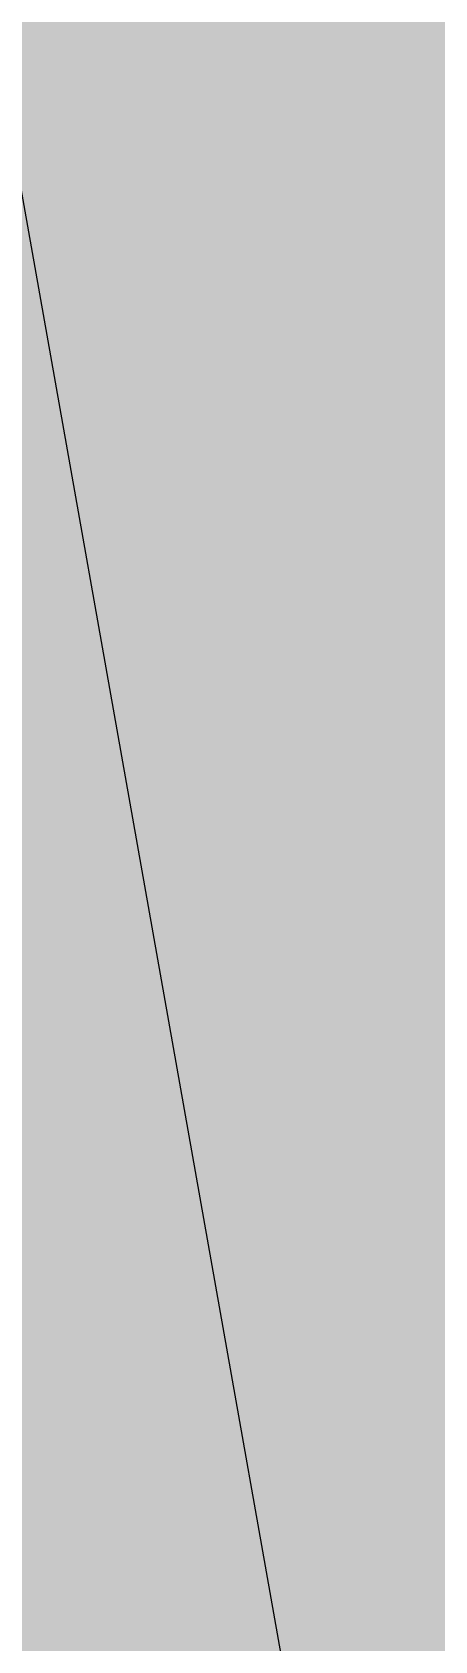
# Model space of a CAD drawing. Header units: millimetres. Extents: x 0 to 9491604, y -172998 to 295086.
# Drawn here: x 396867.34 to 396870.24, y 51125.39 to 51137 of the extents above; entities that cross this region are included whole.
import ezdxf
from ezdxf.enums import TextEntityAlignment as Align

# ---------------------------------------------------------------- set-up
doc = ezdxf.new("R2018")
doc.units = ezdxf.units.MM
for name, color, linetype, lineweight in [('АР_Маркер экспликации', 239, 'Continuous', 13), ('АР_Номер помещения', 250, 'Continuous', 9), ('АР_Размеры', 175, 'Continuous', 9), ('АР_Сущ Несущая стена', 250, 'Continuous', 50)]:
    doc.layers.add(name, color=color, linetype=linetype, lineweight=lineweight)
doc.layers.add('АР_Названия помещений', color=124, linetype='Continuous', lineweight=5, plot=False)
doc.layers.add('АР_Помещения_площадь', color=19, linetype='Continuous', lineweight=9, plot=False)
doc.styles.add('ISOCPEUR', font='', dxfattribs={"height": 250})
doc.styles.get("Standard").update_dxf_attribs({"font": 'GOST.TTF'})
doc.styles.get('ISOCPEUR').set_extended_font_data('ISOCPEUR', italic=True)

# ---------------------------------------------------------------- blocks, each defined once
blk = doc.blocks.new('*U252')
at = {"color": 7, "style": 'ISOCPEUR', "width": 0.7, "flags": 1}
blk.add_attdef('КАТЕГОРИЯ', (-499.166, -2092.186), '', height=250, dxfattribs=at)
at = {"layer": 'АР_Номер помещения', "color": 7, "style": 'ISOCPEUR', "width": 0.7}
blk.add_attdef('НОМЕР_ПОМЕЩЕНИЯ', text='', height=300, dxfattribs=at).set_placement((-13874.5, 6637.552), align=Align.MIDDLE_CENTER)
at = {"layer": 'АР_Помещения_площадь', "color": 7, "lineweight": 30, "width": 0.7, "flags": 104}
blk.add_attdef('ИМЯ_ПОМЕЩЕНИЯ', text='', height=100, dxfattribs=at).set_placement((157.628, 1217.141), align=Align.MIDDLE_CENTER)
at = {"layer": 'АР_Помещения_площадь', "color": 7, "style": 'ISOCPEUR', "width": 0.7}
blk.add_attdef('ПЛОЩАДЬ_ПОМЕЩЕНИЯ', text='', height=200, dxfattribs=at).set_placement((-12654.582, 407.672), align=Align.MIDDLE_RIGHT)
blk = doc.blocks.new('*U251')
at = {"color": 7, "style": 'ISOCPEUR', "width": 0.7, "flags": 1}
blk.add_attdef('КАТЕГОРИЯ', (-499.166, -2092.186), '', height=250, dxfattribs=at)
at = {"layer": 'АР_Номер помещения', "color": 7, "style": 'ISOCPEUR', "width": 0.7}
blk.add_attdef('НОМЕР_ПОМЕЩЕНИЯ', text='', height=300, dxfattribs=at).set_placement((-17424.901, 1870.773), align=Align.MIDDLE_CENTER)
at = {"layer": 'АР_Помещения_площадь', "color": 7, "lineweight": 30, "width": 0.7, "flags": 104}
blk.add_attdef('ИМЯ_ПОМЕЩЕНИЯ', text='', height=100, dxfattribs=at).set_placement((157.628, 1217.141), align=Align.MIDDLE_CENTER)
at = {"layer": 'АР_Помещения_площадь', "color": 7, "style": 'ISOCPEUR', "width": 0.7}
blk.add_attdef('ПЛОЩАДЬ_ПОМЕЩЕНИЯ', text='', height=200, dxfattribs=at).set_placement((-12452.811, 399.356), align=Align.MIDDLE_RIGHT)

msp = doc.modelspace()

# ---------------------------------------------------------------- linework, layer by layer
at = {"layer": 'АР_Размеры', "color": 5, "lineweight": 9, "ltscale": 100, "transparency": 33554687}
msp.add_lwpolyline([(396872.95, 51103.752), (396867.166, 51136.388, 0.523933), (396866.749, 51136.644), (396865.668, 51136.453), (396858.585, 51135.197), (396857.505, 51135.006, 0.523933), (396857.201, 51134.622), (396862.986, 51101.985, 0.414326)], format="xyb", dxfattribs=at)
msp.add_lwpolyline([(396872.95, 51103.752), (396867.166, 51136.388, 0.523933), (396866.749, 51136.644), (396865.668, 51136.453), (396858.585, 51135.197), (396857.505, 51135.006, 0.523933), (396857.201, 51134.622), (396862.986, 51101.985, 0.414326)], format="xyb", dxfattribs=at)
msp.add_lwpolyline([(396872.95, 51103.752), (396867.166, 51136.388, 0.523933), (396866.749, 51136.644), (396865.668, 51136.453), (396858.585, 51135.197), (396857.505, 51135.006, 0.523933), (396857.201, 51134.622), (396862.986, 51101.985, 0.414326)], format="xyb", dxfattribs=at)
msp.add_lwpolyline([(396872.95, 51103.752), (396867.166, 51136.388, 0.523933), (396866.749, 51136.644), (396865.668, 51136.453), (396858.585, 51135.197), (396857.505, 51135.006, 0.523933), (396857.201, 51134.622), (396862.986, 51101.985, 0.414326)], format="xyb", dxfattribs=at)
msp.add_lwpolyline([(396872.95, 51103.752), (396867.166, 51136.388, 0.523933), (396866.749, 51136.644), (396865.668, 51136.453), (396858.585, 51135.197), (396857.505, 51135.006, 0.523933), (396857.201, 51134.622), (396862.986, 51101.985, 0.414326)], format="xyb", dxfattribs=at)
msp.add_lwpolyline([(396872.95, 51103.752), (396867.166, 51136.388, 0.523933), (396866.749, 51136.644), (396865.668, 51136.453), (396858.585, 51135.197), (396857.505, 51135.006, 0.523933), (396857.201, 51134.622), (396862.986, 51101.985, 0.414326)], format="xyb", dxfattribs=at)
msp.add_lwpolyline([(396872.95, 51103.752), (396867.166, 51136.388, 0.523933), (396866.749, 51136.644), (396865.668, 51136.453), (396858.585, 51135.197), (396857.505, 51135.006, 0.523933), (396857.201, 51134.622), (396862.986, 51101.985, 0.414326)], format="xyb", dxfattribs=at)
msp.add_lwpolyline([(396872.95, 51103.752), (396867.166, 51136.388, 0.523933), (396866.749, 51136.644), (396865.668, 51136.453), (396858.585, 51135.197), (396857.505, 51135.006, 0.523933), (396857.201, 51134.622), (396862.986, 51101.985, 0.414326)], format="xyb", dxfattribs=at)
msp.add_lwpolyline([(396872.95, 51103.752), (396867.166, 51136.388, 0.523933), (396866.749, 51136.644), (396865.668, 51136.453), (396858.585, 51135.197), (396857.505, 51135.006, 0.523933), (396857.201, 51134.622), (396862.986, 51101.985, 0.414326)], format="xyb", dxfattribs=at)
msp.add_lwpolyline([(396872.95, 51103.752), (396867.166, 51136.388, 0.523933), (396866.749, 51136.644), (396865.668, 51136.453), (396858.585, 51135.197), (396857.505, 51135.006, 0.523933), (396857.201, 51134.622), (396862.986, 51101.985, 0.414326)], format="xyb", dxfattribs=at)
msp.add_lwpolyline([(396872.95, 51103.752), (396867.166, 51136.388, 0.523933), (396866.749, 51136.644), (396865.668, 51136.453), (396858.585, 51135.197), (396857.505, 51135.006, 0.523933), (396857.201, 51134.622), (396862.986, 51101.985, 0.414326)], format="xyb", dxfattribs=at)
msp.add_lwpolyline([(396872.95, 51103.752), (396867.166, 51136.388, 0.523933), (396866.749, 51136.644), (396865.668, 51136.453), (396858.585, 51135.197), (396857.505, 51135.006, 0.523933), (396857.201, 51134.622), (396862.986, 51101.985, 0.414326)], format="xyb", dxfattribs=at)
msp.add_lwpolyline([(396872.95, 51103.752), (396867.166, 51136.388, 0.523933), (396866.749, 51136.644), (396865.668, 51136.453), (396858.585, 51135.197), (396857.505, 51135.006, 0.523933), (396857.201, 51134.622), (396862.986, 51101.985, 0.414326)], format="xyb", dxfattribs=at)
msp.add_lwpolyline([(396872.95, 51103.752), (396867.166, 51136.388, 0.523933), (396866.749, 51136.644), (396865.668, 51136.453), (396858.585, 51135.197), (396857.505, 51135.006, 0.523933), (396857.201, 51134.622), (396862.986, 51101.985, 0.414326)], format="xyb", dxfattribs=at)
msp.add_lwpolyline([(396872.95, 51103.752), (396867.166, 51136.388, 0.523933), (396866.749, 51136.644), (396865.668, 51136.453), (396858.585, 51135.197), (396857.505, 51135.006, 0.523933), (396857.201, 51134.622), (396862.986, 51101.985, 0.414326)], format="xyb", dxfattribs=at)
msp.add_lwpolyline([(396872.95, 51103.752), (396867.166, 51136.388, 0.523933), (396866.749, 51136.644), (396865.668, 51136.453), (396858.585, 51135.197), (396857.505, 51135.006, 0.523933), (396857.201, 51134.622), (396862.986, 51101.985, 0.414326)], format="xyb", dxfattribs=at)
msp.add_lwpolyline([(396872.95, 51103.752), (396867.166, 51136.388, 0.523933), (396866.749, 51136.644), (396865.668, 51136.453), (396858.585, 51135.197), (396857.505, 51135.006, 0.523933), (396857.201, 51134.622), (396862.986, 51101.985, 0.414326)], format="xyb", dxfattribs=at)
msp.add_lwpolyline([(396872.95, 51103.752), (396867.166, 51136.388, 0.523933), (396866.749, 51136.644), (396865.668, 51136.453), (396858.585, 51135.197), (396857.505, 51135.006, 0.523933), (396857.201, 51134.622), (396862.986, 51101.985, 0.414326)], format="xyb", dxfattribs=at)
msp.add_lwpolyline([(396872.95, 51103.752), (396867.166, 51136.388, 0.523933), (396866.749, 51136.644), (396865.668, 51136.453), (396858.585, 51135.197), (396857.505, 51135.006, 0.523933), (396857.201, 51134.622), (396862.986, 51101.985, 0.414326)], format="xyb", dxfattribs=at)
msp.add_lwpolyline([(396872.95, 51103.752), (396867.166, 51136.388, 0.523933), (396866.749, 51136.644), (396865.668, 51136.453), (396858.585, 51135.197), (396857.505, 51135.006, 0.523933), (396857.201, 51134.622), (396862.986, 51101.985, 0.414326)], format="xyb", dxfattribs=at)
msp.add_lwpolyline([(396872.95, 51103.752), (396867.166, 51136.388, 0.523933), (396866.749, 51136.644), (396865.668, 51136.453), (396858.585, 51135.197), (396857.505, 51135.006, 0.523933), (396857.201, 51134.622), (396862.986, 51101.985, 0.414326)], format="xyb", dxfattribs=at)
msp.add_lwpolyline([(396872.95, 51103.752), (396867.166, 51136.388, 0.523933), (396866.749, 51136.644), (396865.668, 51136.453), (396858.585, 51135.197), (396857.505, 51135.006, 0.523933), (396857.201, 51134.622), (396862.986, 51101.985, 0.414326)], format="xyb", dxfattribs=at)
msp.add_lwpolyline([(396872.95, 51103.752), (396867.166, 51136.388, 0.523933), (396866.749, 51136.644), (396865.668, 51136.453), (396858.585, 51135.197), (396857.505, 51135.006, 0.523933), (396857.201, 51134.622), (396862.986, 51101.985, 0.414326)], format="xyb", dxfattribs=at)
msp.add_lwpolyline([(396872.95, 51103.752), (396867.166, 51136.388, 0.523933), (396866.749, 51136.644), (396865.668, 51136.453), (396858.585, 51135.197), (396857.505, 51135.006, 0.523933), (396857.201, 51134.622), (396862.986, 51101.985, 0.414326)], format="xyb", dxfattribs=at)
msp.add_lwpolyline([(396872.95, 51103.752), (396867.166, 51136.388, 0.523933), (396866.749, 51136.644), (396865.668, 51136.453), (396858.585, 51135.197), (396857.505, 51135.006, 0.523933), (396857.201, 51134.622), (396862.986, 51101.985, 0.414326)], format="xyb", dxfattribs=at)
msp.add_lwpolyline([(396872.95, 51103.752), (396867.166, 51136.388, 0.523933), (396866.749, 51136.644), (396865.668, 51136.453), (396858.585, 51135.197), (396857.505, 51135.006, 0.523933), (396857.201, 51134.622), (396862.986, 51101.985, 0.414326)], format="xyb", dxfattribs=at)
msp.add_lwpolyline([(396872.95, 51103.752), (396867.166, 51136.388, 0.523933), (396866.749, 51136.644), (396865.668, 51136.453), (396858.585, 51135.197), (396857.505, 51135.006, 0.523933), (396857.201, 51134.622), (396862.986, 51101.985, 0.414326)], format="xyb", dxfattribs=at)
msp.add_lwpolyline([(396872.95, 51103.752), (396867.166, 51136.388, 0.523933), (396866.749, 51136.644), (396865.668, 51136.453), (396858.585, 51135.197), (396857.505, 51135.006, 0.523933), (396857.201, 51134.622), (396862.986, 51101.985, 0.414326)], format="xyb", dxfattribs=at)
msp.add_lwpolyline([(396872.95, 51103.752), (396867.166, 51136.388, 0.523933), (396866.749, 51136.644), (396865.668, 51136.453), (396858.585, 51135.197), (396857.505, 51135.006, 0.523933), (396857.201, 51134.622), (396862.986, 51101.985, 0.414326)], format="xyb", dxfattribs=at)
msp.add_lwpolyline([(396872.95, 51103.752), (396867.166, 51136.388, 0.523933), (396866.749, 51136.644), (396865.668, 51136.453), (396858.585, 51135.197), (396857.505, 51135.006, 0.523933), (396857.201, 51134.622), (396862.986, 51101.985, 0.414326)], format="xyb", dxfattribs=at)
msp.add_lwpolyline([(396872.95, 51103.752), (396867.166, 51136.388, 0.523933), (396866.749, 51136.644), (396865.668, 51136.453), (396858.585, 51135.197), (396857.505, 51135.006, 0.523933), (396857.201, 51134.622), (396862.986, 51101.985, 0.414326)], format="xyb", dxfattribs=at)
msp.add_lwpolyline([(396872.95, 51103.752), (396867.166, 51136.388, 0.523933), (396866.749, 51136.644), (396865.668, 51136.453), (396858.585, 51135.197), (396857.505, 51135.006, 0.523933), (396857.201, 51134.622), (396862.986, 51101.985, 0.414326)], format="xyb", dxfattribs=at)
msp.add_lwpolyline([(396872.95, 51103.752), (396867.166, 51136.388, 0.523933), (396866.749, 51136.644), (396865.668, 51136.453), (396858.585, 51135.197), (396857.505, 51135.006, 0.523933), (396857.201, 51134.622), (396862.986, 51101.985, 0.414326)], format="xyb", dxfattribs=at)
msp.add_lwpolyline([(396872.95, 51103.752), (396867.166, 51136.388, 0.523933), (396866.749, 51136.644), (396865.668, 51136.453), (396858.585, 51135.197), (396857.505, 51135.006, 0.523933), (396857.201, 51134.622), (396862.986, 51101.985, 0.414326)], format="xyb", dxfattribs=at)
msp.add_lwpolyline([(396872.95, 51103.752), (396867.166, 51136.388, 0.523933), (396866.749, 51136.644), (396865.668, 51136.453), (396858.585, 51135.197), (396857.505, 51135.006, 0.523933), (396857.201, 51134.622), (396862.986, 51101.985, 0.414326)], format="xyb", dxfattribs=at)
msp.add_lwpolyline([(396872.95, 51103.752), (396867.166, 51136.388, 0.523933), (396866.749, 51136.644), (396865.668, 51136.453), (396858.585, 51135.197), (396857.505, 51135.006, 0.523933), (396857.201, 51134.622), (396862.986, 51101.985, 0.414326)], format="xyb", dxfattribs=at)
msp.add_lwpolyline([(396872.95, 51103.752), (396867.166, 51136.388, 0.523933), (396866.749, 51136.644), (396865.668, 51136.453), (396858.585, 51135.197), (396857.505, 51135.006, 0.523933), (396857.201, 51134.622), (396862.986, 51101.985, 0.414326)], format="xyb", dxfattribs=at)
msp.add_lwpolyline([(396872.95, 51103.752), (396867.166, 51136.388, 0.523933), (396866.749, 51136.644), (396865.668, 51136.453), (396858.585, 51135.197), (396857.505, 51135.006, 0.523933), (396857.201, 51134.622), (396862.986, 51101.985, 0.414326)], format="xyb", dxfattribs=at)
msp.add_lwpolyline([(396872.95, 51103.752), (396867.166, 51136.388, 0.523933), (396866.749, 51136.644), (396865.668, 51136.453), (396858.585, 51135.197), (396857.505, 51135.006, 0.523933), (396857.201, 51134.622), (396862.986, 51101.985, 0.414326)], format="xyb", dxfattribs=at)
msp.add_lwpolyline([(396872.95, 51103.752), (396867.166, 51136.388, 0.523933), (396866.749, 51136.644), (396865.668, 51136.453), (396858.585, 51135.197), (396857.505, 51135.006, 0.523933), (396857.201, 51134.622), (396862.986, 51101.985, 0.414326)], format="xyb", dxfattribs=at)
msp.add_lwpolyline([(396872.95, 51103.752), (396867.166, 51136.388, 0.523933), (396866.749, 51136.644), (396865.668, 51136.453), (396858.585, 51135.197), (396857.505, 51135.006, 0.523933), (396857.201, 51134.622), (396862.986, 51101.985, 0.414326)], format="xyb", dxfattribs=at)
msp.add_lwpolyline([(396872.95, 51103.752), (396867.166, 51136.388, 0.523933), (396866.749, 51136.644), (396865.668, 51136.453), (396858.585, 51135.197), (396857.505, 51135.006, 0.523933), (396857.201, 51134.622), (396862.986, 51101.985, 0.414326)], format="xyb", dxfattribs=at)
msp.add_lwpolyline([(396872.95, 51103.752), (396867.166, 51136.388, 0.523933), (396866.749, 51136.644), (396865.668, 51136.453), (396858.585, 51135.197), (396857.505, 51135.006, 0.523933), (396857.201, 51134.622), (396862.986, 51101.985, 0.414326)], format="xyb", dxfattribs=at)
msp.add_lwpolyline([(396872.95, 51103.752), (396867.166, 51136.388, 0.523933), (396866.749, 51136.644), (396865.668, 51136.453), (396858.585, 51135.197), (396857.505, 51135.006, 0.523933), (396857.201, 51134.622), (396862.986, 51101.985, 0.414326)], format="xyb", dxfattribs=at)
msp.add_lwpolyline([(396872.95, 51103.752), (396867.166, 51136.388, 0.523933), (396866.749, 51136.644), (396865.668, 51136.453), (396858.585, 51135.197), (396857.505, 51135.006, 0.523933), (396857.201, 51134.622), (396862.986, 51101.985, 0.414326)], format="xyb", dxfattribs=at)
msp.add_lwpolyline([(396872.95, 51103.752), (396867.166, 51136.388, 0.523933), (396866.749, 51136.644), (396865.668, 51136.453), (396858.585, 51135.197), (396857.505, 51135.006, 0.523933), (396857.201, 51134.622), (396862.986, 51101.985, 0.414326)], format="xyb", dxfattribs=at)
msp.add_lwpolyline([(396872.95, 51103.752), (396867.166, 51136.388, 0.523933), (396866.749, 51136.644), (396865.668, 51136.453), (396858.585, 51135.197), (396857.505, 51135.006, 0.523933), (396857.201, 51134.622), (396862.986, 51101.985, 0.414326)], format="xyb", dxfattribs=at)
msp.add_lwpolyline([(396872.95, 51103.752), (396867.166, 51136.388, 0.523933), (396866.749, 51136.644), (396865.668, 51136.453), (396858.585, 51135.197), (396857.505, 51135.006, 0.523933), (396857.201, 51134.622), (396862.986, 51101.985, 0.414326)], format="xyb", dxfattribs=at)
msp.add_lwpolyline([(396872.95, 51103.752), (396867.166, 51136.388, 0.523933), (396866.749, 51136.644), (396865.668, 51136.453), (396858.585, 51135.197), (396857.505, 51135.006, 0.523933), (396857.201, 51134.622), (396862.986, 51101.985, 0.414326)], format="xyb", dxfattribs=at)
msp.add_lwpolyline([(396872.95, 51103.752), (396867.166, 51136.388, 0.523933), (396866.749, 51136.644), (396865.668, 51136.453), (396858.585, 51135.197), (396857.505, 51135.006, 0.523933), (396857.201, 51134.622), (396862.986, 51101.985, 0.414326)], format="xyb", dxfattribs=at)
msp.add_lwpolyline([(396872.95, 51103.752), (396867.166, 51136.388, 0.523933), (396866.749, 51136.644), (396865.668, 51136.453), (396858.585, 51135.197), (396857.505, 51135.006, 0.523933), (396857.201, 51134.622), (396862.986, 51101.985, 0.414326)], format="xyb", dxfattribs=at)
msp.add_lwpolyline([(396872.95, 51103.752), (396867.166, 51136.388, 0.523933), (396866.749, 51136.644), (396865.668, 51136.453), (396858.585, 51135.197), (396857.505, 51135.006, 0.523933), (396857.201, 51134.622), (396862.986, 51101.985, 0.414326)], format="xyb", dxfattribs=at)
msp.add_lwpolyline([(396872.95, 51103.752), (396867.166, 51136.388, 0.523933), (396866.749, 51136.644), (396865.668, 51136.453), (396858.585, 51135.197), (396857.505, 51135.006, 0.523933), (396857.201, 51134.622), (396862.986, 51101.985, 0.414326)], format="xyb", dxfattribs=at)
msp.add_lwpolyline([(396872.95, 51103.752), (396867.166, 51136.388, 0.523933), (396866.749, 51136.644), (396865.668, 51136.453), (396858.585, 51135.197), (396857.505, 51135.006, 0.523933), (396857.201, 51134.622), (396862.986, 51101.985, 0.414326)], format="xyb", dxfattribs=at)
msp.add_lwpolyline([(396872.95, 51103.752), (396867.166, 51136.388, 0.523933), (396866.749, 51136.644), (396865.668, 51136.453), (396858.585, 51135.197), (396857.505, 51135.006, 0.523933), (396857.201, 51134.622), (396862.986, 51101.985, 0.414326)], format="xyb", dxfattribs=at)
msp.add_lwpolyline([(396872.95, 51103.752), (396867.166, 51136.388, 0.523933), (396866.749, 51136.644), (396865.668, 51136.453), (396858.585, 51135.197), (396857.505, 51135.006, 0.523933), (396857.201, 51134.622), (396862.986, 51101.985, 0.414326)], format="xyb", dxfattribs=at)
msp.add_lwpolyline([(396872.95, 51103.752), (396867.166, 51136.388, 0.523933), (396866.749, 51136.644), (396865.668, 51136.453), (396858.585, 51135.197), (396857.505, 51135.006, 0.523933), (396857.201, 51134.622), (396862.986, 51101.985, 0.414326)], format="xyb", dxfattribs=at)
msp.add_lwpolyline([(396872.95, 51103.752), (396867.166, 51136.388, 0.523933), (396866.749, 51136.644), (396865.668, 51136.453), (396858.585, 51135.197), (396857.505, 51135.006, 0.523933), (396857.201, 51134.622), (396862.986, 51101.985, 0.414326)], format="xyb", dxfattribs=at)
msp.add_lwpolyline([(396872.95, 51103.752), (396867.166, 51136.388, 0.523933), (396866.749, 51136.644), (396865.668, 51136.453), (396858.585, 51135.197), (396857.505, 51135.006, 0.523933), (396857.201, 51134.622), (396862.986, 51101.985, 0.414326)], format="xyb", dxfattribs=at)
msp.add_lwpolyline([(396872.95, 51103.752), (396867.166, 51136.388, 0.523933), (396866.749, 51136.644), (396865.668, 51136.453), (396858.585, 51135.197), (396857.505, 51135.006, 0.523933), (396857.201, 51134.622), (396862.986, 51101.985, 0.414326)], format="xyb", dxfattribs=at)
msp.add_lwpolyline([(396872.95, 51103.752), (396867.166, 51136.388, 0.523933), (396866.749, 51136.644), (396865.668, 51136.453), (396858.585, 51135.197), (396857.505, 51135.006, 0.523933), (396857.201, 51134.622), (396862.986, 51101.985, 0.414326)], format="xyb", dxfattribs=at)
msp.add_lwpolyline([(396872.95, 51103.752), (396867.166, 51136.388, 0.523933), (396866.749, 51136.644), (396865.668, 51136.453), (396858.585, 51135.197), (396857.505, 51135.006, 0.523933), (396857.201, 51134.622), (396862.986, 51101.985, 0.414326)], format="xyb", dxfattribs=at)
msp.add_lwpolyline([(396872.95, 51103.752), (396867.166, 51136.388, 0.523933), (396866.749, 51136.644), (396865.668, 51136.453), (396858.585, 51135.197), (396857.505, 51135.006, 0.523933), (396857.201, 51134.622), (396862.986, 51101.985, 0.414326)], format="xyb", dxfattribs=at)
msp.add_lwpolyline([(396872.95, 51103.752), (396867.166, 51136.388, 0.523933), (396866.749, 51136.644), (396865.668, 51136.453), (396858.585, 51135.197), (396857.505, 51135.006, 0.523933), (396857.201, 51134.622), (396862.986, 51101.985, 0.414326)], format="xyb", dxfattribs=at)
msp.add_lwpolyline([(396872.95, 51103.752), (396867.166, 51136.388, 0.523933), (396866.749, 51136.644), (396865.668, 51136.453), (396858.585, 51135.197), (396857.505, 51135.006, 0.523933), (396857.201, 51134.622), (396862.986, 51101.985, 0.414326)], format="xyb", dxfattribs=at)
msp.add_lwpolyline([(396872.95, 51103.752), (396867.166, 51136.388, 0.523933), (396866.749, 51136.644), (396865.668, 51136.453), (396858.585, 51135.197), (396857.505, 51135.006, 0.523933), (396857.201, 51134.622), (396862.986, 51101.985, 0.414326)], format="xyb", dxfattribs=at)
msp.add_lwpolyline([(396872.95, 51103.752), (396867.166, 51136.388, 0.523933), (396866.749, 51136.644), (396865.668, 51136.453), (396858.585, 51135.197), (396857.505, 51135.006, 0.523933), (396857.201, 51134.622), (396862.986, 51101.985, 0.414326)], format="xyb", dxfattribs=at)
msp.add_lwpolyline([(396872.95, 51103.752), (396867.166, 51136.388, 0.523933), (396866.749, 51136.644), (396865.668, 51136.453), (396858.585, 51135.197), (396857.505, 51135.006, 0.523933), (396857.201, 51134.622), (396862.986, 51101.985, 0.414326)], format="xyb", dxfattribs=at)
msp.add_lwpolyline([(396872.95, 51103.752), (396867.166, 51136.388, 0.523933), (396866.749, 51136.644), (396865.668, 51136.453), (396858.585, 51135.197), (396857.505, 51135.006, 0.523933), (396857.201, 51134.622), (396862.986, 51101.985, 0.414326)], format="xyb", dxfattribs=at)
msp.add_lwpolyline([(396872.95, 51103.752), (396867.166, 51136.388, 0.523933), (396866.749, 51136.644), (396865.668, 51136.453), (396858.585, 51135.197), (396857.505, 51135.006, 0.523933), (396857.201, 51134.622), (396862.986, 51101.985, 0.414326)], format="xyb", dxfattribs=at)
msp.add_lwpolyline([(396872.95, 51103.752), (396867.166, 51136.388, 0.523933), (396866.749, 51136.644), (396865.668, 51136.453), (396858.585, 51135.197), (396857.505, 51135.006, 0.523933), (396857.201, 51134.622), (396862.986, 51101.985, 0.414326)], format="xyb", dxfattribs=at)
msp.add_lwpolyline([(396872.95, 51103.752), (396867.166, 51136.388, 0.523933), (396866.749, 51136.644), (396865.668, 51136.453), (396858.585, 51135.197), (396857.505, 51135.006, 0.523933), (396857.201, 51134.622), (396862.986, 51101.985, 0.414326)], format="xyb", dxfattribs=at)
msp.add_lwpolyline([(396872.95, 51103.752), (396867.166, 51136.388, 0.523933), (396866.749, 51136.644), (396865.668, 51136.453), (396858.585, 51135.197), (396857.505, 51135.006, 0.523933), (396857.201, 51134.622), (396862.986, 51101.985, 0.414326)], format="xyb", dxfattribs=at)
msp.add_lwpolyline([(396872.95, 51103.752), (396867.166, 51136.388, 0.523933), (396866.749, 51136.644), (396865.668, 51136.453), (396858.585, 51135.197), (396857.505, 51135.006, 0.523933), (396857.201, 51134.622), (396862.986, 51101.985, 0.414326)], format="xyb", dxfattribs=at)
msp.add_lwpolyline([(396872.95, 51103.752), (396867.166, 51136.388, 0.523933), (396866.749, 51136.644), (396865.668, 51136.453), (396858.585, 51135.197), (396857.505, 51135.006, 0.523933), (396857.201, 51134.622), (396862.986, 51101.985, 0.414326)], format="xyb", dxfattribs=at)
msp.add_lwpolyline([(396872.95, 51103.752), (396867.166, 51136.388, 0.523933), (396866.749, 51136.644), (396865.668, 51136.453), (396858.585, 51135.197), (396857.505, 51135.006, 0.523933), (396857.201, 51134.622), (396862.986, 51101.985, 0.414326)], format="xyb", dxfattribs=at)
msp.add_lwpolyline([(396872.95, 51103.752), (396867.166, 51136.388, 0.523933), (396866.749, 51136.644), (396865.668, 51136.453), (396858.585, 51135.197), (396857.505, 51135.006, 0.523933), (396857.201, 51134.622), (396862.986, 51101.985, 0.414326)], format="xyb", dxfattribs=at)
msp.add_lwpolyline([(396872.95, 51103.752), (396867.166, 51136.388, 0.523933), (396866.749, 51136.644), (396865.668, 51136.453), (396858.585, 51135.197), (396857.505, 51135.006, 0.523933), (396857.201, 51134.622), (396862.986, 51101.985, 0.414326)], format="xyb", dxfattribs=at)
msp.add_lwpolyline([(396872.95, 51103.752), (396867.166, 51136.388, 0.523933), (396866.749, 51136.644), (396865.668, 51136.453), (396858.585, 51135.197), (396857.505, 51135.006, 0.523933), (396857.201, 51134.622), (396862.986, 51101.985, 0.414326)], format="xyb", dxfattribs=at)
msp.add_lwpolyline([(396872.95, 51103.752), (396867.166, 51136.388, 0.523933), (396866.749, 51136.644), (396865.668, 51136.453), (396858.585, 51135.197), (396857.505, 51135.006, 0.523933), (396857.201, 51134.622), (396862.986, 51101.985, 0.414326)], format="xyb", dxfattribs=at)
msp.add_lwpolyline([(396872.95, 51103.752), (396867.166, 51136.388, 0.523933), (396866.749, 51136.644), (396865.668, 51136.453), (396858.585, 51135.197), (396857.505, 51135.006, 0.523933), (396857.201, 51134.622), (396862.986, 51101.985, 0.414326)], format="xyb", dxfattribs=at)
msp.add_lwpolyline([(396872.95, 51103.752), (396867.166, 51136.388, 0.523933), (396866.749, 51136.644), (396865.668, 51136.453), (396858.585, 51135.197), (396857.505, 51135.006, 0.523933), (396857.201, 51134.622), (396862.986, 51101.985, 0.414326)], format="xyb", dxfattribs=at)
msp.add_lwpolyline([(396872.95, 51103.752), (396867.166, 51136.388, 0.523933), (396866.749, 51136.644), (396865.668, 51136.453), (396858.585, 51135.197), (396857.505, 51135.006, 0.523933), (396857.201, 51134.622), (396862.986, 51101.985, 0.414326)], format="xyb", dxfattribs=at)
msp.add_lwpolyline([(396872.95, 51103.752), (396867.166, 51136.388, 0.523933), (396866.749, 51136.644), (396865.668, 51136.453), (396858.585, 51135.197), (396857.505, 51135.006, 0.523933), (396857.201, 51134.622), (396862.986, 51101.985, 0.414326)], format="xyb", dxfattribs=at)
msp.add_lwpolyline([(396872.95, 51103.752), (396867.166, 51136.388, 0.523933), (396866.749, 51136.644), (396865.668, 51136.453), (396858.585, 51135.197), (396857.505, 51135.006, 0.523933), (396857.201, 51134.622), (396862.986, 51101.985, 0.414326)], format="xyb", dxfattribs=at)
msp.add_lwpolyline([(396872.95, 51103.752), (396867.166, 51136.388, 0.523933), (396866.749, 51136.644), (396865.668, 51136.453), (396858.585, 51135.197), (396857.505, 51135.006, 0.523933), (396857.201, 51134.622), (396862.986, 51101.985, 0.414326)], format="xyb", dxfattribs=at)
msp.add_lwpolyline([(396872.95, 51103.752), (396867.166, 51136.388, 0.523933), (396866.749, 51136.644), (396865.668, 51136.453), (396858.585, 51135.197), (396857.505, 51135.006, 0.523933), (396857.201, 51134.622), (396862.986, 51101.985, 0.414326)], format="xyb", dxfattribs=at)
msp.add_lwpolyline([(396872.95, 51103.752), (396867.166, 51136.388, 0.523933), (396866.749, 51136.644), (396865.668, 51136.453), (396858.585, 51135.197), (396857.505, 51135.006, 0.523933), (396857.201, 51134.622), (396862.986, 51101.985, 0.414326)], format="xyb", dxfattribs=at)
msp.add_lwpolyline([(396872.95, 51103.752), (396867.166, 51136.388, 0.523933), (396866.749, 51136.644), (396865.668, 51136.453), (396858.585, 51135.197), (396857.505, 51135.006, 0.523933), (396857.201, 51134.622), (396862.986, 51101.985, 0.414326)], format="xyb", dxfattribs=at)
msp.add_lwpolyline([(396872.95, 51103.752), (396867.166, 51136.388, 0.523933), (396866.749, 51136.644), (396865.668, 51136.453), (396858.585, 51135.197), (396857.505, 51135.006, 0.523933), (396857.201, 51134.622), (396862.986, 51101.985, 0.414326)], format="xyb", dxfattribs=at)
msp.add_lwpolyline([(396872.95, 51103.752), (396867.166, 51136.388, 0.523933), (396866.749, 51136.644), (396865.668, 51136.453), (396858.585, 51135.197), (396857.505, 51135.006, 0.523933), (396857.201, 51134.622), (396862.986, 51101.985, 0.414326)], format="xyb", dxfattribs=at)
msp.add_lwpolyline([(396872.95, 51103.752), (396867.166, 51136.388, 0.523933), (396866.749, 51136.644), (396865.668, 51136.453), (396858.585, 51135.197), (396857.505, 51135.006, 0.523933), (396857.201, 51134.622), (396862.986, 51101.985, 0.414326)], format="xyb", dxfattribs=at)
msp.add_lwpolyline([(396872.95, 51103.752), (396867.166, 51136.388, 0.523933), (396866.749, 51136.644), (396865.668, 51136.453), (396858.585, 51135.197), (396857.505, 51135.006, 0.523933), (396857.201, 51134.622), (396862.986, 51101.985, 0.414326)], format="xyb", dxfattribs=at)
msp.add_lwpolyline([(396872.95, 51103.752), (396867.166, 51136.388, 0.523933), (396866.749, 51136.644), (396865.668, 51136.453), (396858.585, 51135.197), (396857.505, 51135.006, 0.523933), (396857.201, 51134.622), (396862.986, 51101.985, 0.414326)], format="xyb", dxfattribs=at)
msp.add_lwpolyline([(396872.95, 51103.752), (396867.166, 51136.388, 0.523933), (396866.749, 51136.644), (396865.668, 51136.453), (396858.585, 51135.197), (396857.505, 51135.006, 0.523933), (396857.201, 51134.622), (396862.986, 51101.985, 0.414326)], format="xyb", dxfattribs=at)
msp.add_lwpolyline([(396872.95, 51103.752), (396867.166, 51136.388, 0.523933), (396866.749, 51136.644), (396865.668, 51136.453), (396858.585, 51135.197), (396857.505, 51135.006, 0.523933), (396857.201, 51134.622), (396862.986, 51101.985, 0.414326)], format="xyb", dxfattribs=at)
msp.add_lwpolyline([(396872.95, 51103.752), (396867.166, 51136.388, 0.523933), (396866.749, 51136.644), (396865.668, 51136.453), (396858.585, 51135.197), (396857.505, 51135.006, 0.523933), (396857.201, 51134.622), (396862.986, 51101.985, 0.414326)], format="xyb", dxfattribs=at)
msp.add_lwpolyline([(396872.95, 51103.752), (396867.166, 51136.388, 0.523933), (396866.749, 51136.644), (396865.668, 51136.453), (396858.585, 51135.197), (396857.505, 51135.006, 0.523933), (396857.201, 51134.622), (396862.986, 51101.985, 0.414326)], format="xyb", dxfattribs=at)
msp.add_lwpolyline([(396872.95, 51103.752), (396867.166, 51136.388, 0.523933), (396866.749, 51136.644), (396865.668, 51136.453), (396858.585, 51135.197), (396857.505, 51135.006, 0.523933), (396857.201, 51134.622), (396862.986, 51101.985, 0.414326)], format="xyb", dxfattribs=at)
msp.add_lwpolyline([(396872.95, 51103.752), (396867.166, 51136.388, 0.523933), (396866.749, 51136.644), (396865.668, 51136.453), (396858.585, 51135.197), (396857.505, 51135.006, 0.523933), (396857.201, 51134.622), (396862.986, 51101.985, 0.414326)], format="xyb", dxfattribs=at)
msp.add_lwpolyline([(396872.95, 51103.752), (396867.166, 51136.388, 0.523933), (396866.749, 51136.644), (396865.668, 51136.453), (396858.585, 51135.197), (396857.505, 51135.006, 0.523933), (396857.201, 51134.622), (396862.986, 51101.985, 0.414326)], format="xyb", dxfattribs=at)
msp.add_lwpolyline([(396872.95, 51103.752), (396867.166, 51136.388, 0.523933), (396866.749, 51136.644), (396865.668, 51136.453), (396858.585, 51135.197), (396857.505, 51135.006, 0.523933), (396857.201, 51134.622), (396862.986, 51101.985, 0.414326)], format="xyb", dxfattribs=at)
msp.add_lwpolyline([(396872.95, 51103.752), (396867.166, 51136.388, 0.523933), (396866.749, 51136.644), (396865.668, 51136.453), (396858.585, 51135.197), (396857.505, 51135.006, 0.523933), (396857.201, 51134.622), (396862.986, 51101.985, 0.414326)], format="xyb", dxfattribs=at)
msp.add_lwpolyline([(396872.95, 51103.752), (396867.166, 51136.388, 0.523933), (396866.749, 51136.644), (396865.668, 51136.453), (396858.585, 51135.197), (396857.505, 51135.006, 0.523933), (396857.201, 51134.622), (396862.986, 51101.985, 0.414326)], format="xyb", dxfattribs=at)
msp.add_lwpolyline([(396872.95, 51103.752), (396867.166, 51136.388, 0.523933), (396866.749, 51136.644), (396865.668, 51136.453), (396858.585, 51135.197), (396857.505, 51135.006, 0.523933), (396857.201, 51134.622), (396862.986, 51101.985, 0.414326)], format="xyb", dxfattribs=at)
msp.add_lwpolyline([(396872.95, 51103.752), (396867.166, 51136.388, 0.523933), (396866.749, 51136.644), (396865.668, 51136.453), (396858.585, 51135.197), (396857.505, 51135.006, 0.523933), (396857.201, 51134.622), (396862.986, 51101.985, 0.414326)], format="xyb", dxfattribs=at)
msp.add_lwpolyline([(396872.95, 51103.752), (396867.166, 51136.388, 0.523933), (396866.749, 51136.644), (396865.668, 51136.453), (396858.585, 51135.197), (396857.505, 51135.006, 0.523933), (396857.201, 51134.622), (396862.986, 51101.985, 0.414326)], format="xyb", dxfattribs=at)
msp.add_lwpolyline([(396872.95, 51103.752), (396867.166, 51136.388, 0.523933), (396866.749, 51136.644), (396865.668, 51136.453), (396858.585, 51135.197), (396857.505, 51135.006, 0.523933), (396857.201, 51134.622), (396862.986, 51101.985, 0.414326)], format="xyb", dxfattribs=at)
msp.add_lwpolyline([(396872.95, 51103.752), (396867.166, 51136.388, 0.523933), (396866.749, 51136.644), (396865.668, 51136.453), (396858.585, 51135.197), (396857.505, 51135.006, 0.523933), (396857.201, 51134.622), (396862.986, 51101.985, 0.414326)], format="xyb", dxfattribs=at)
msp.add_lwpolyline([(396872.95, 51103.752), (396867.166, 51136.388, 0.523933), (396866.749, 51136.644), (396865.668, 51136.453), (396858.585, 51135.197), (396857.505, 51135.006, 0.523933), (396857.201, 51134.622), (396862.986, 51101.985, 0.414326)], format="xyb", dxfattribs=at)
msp.add_lwpolyline([(396872.95, 51103.752), (396867.166, 51136.388, 0.523933), (396866.749, 51136.644), (396865.668, 51136.453), (396858.585, 51135.197), (396857.505, 51135.006, 0.523933), (396857.201, 51134.622), (396862.986, 51101.985, 0.414326)], format="xyb", dxfattribs=at)
msp.add_lwpolyline([(396872.95, 51103.752), (396867.166, 51136.388, 0.523933), (396866.749, 51136.644), (396865.668, 51136.453), (396858.585, 51135.197), (396857.505, 51135.006, 0.523933), (396857.201, 51134.622), (396862.986, 51101.985, 0.414326)], format="xyb", dxfattribs=at)
msp.add_lwpolyline([(396872.95, 51103.752), (396867.166, 51136.388, 0.523933), (396866.749, 51136.644), (396865.668, 51136.453), (396858.585, 51135.197), (396857.505, 51135.006, 0.523933), (396857.201, 51134.622), (396862.986, 51101.985, 0.414326)], format="xyb", dxfattribs=at)
msp.add_lwpolyline([(396872.95, 51103.752), (396867.166, 51136.388, 0.523933), (396866.749, 51136.644), (396865.668, 51136.453), (396858.585, 51135.197), (396857.505, 51135.006, 0.523933), (396857.201, 51134.622), (396862.986, 51101.985, 0.414326)], format="xyb", dxfattribs=at)
msp.add_lwpolyline([(396872.95, 51103.752), (396867.166, 51136.388, 0.523933), (396866.749, 51136.644), (396865.668, 51136.453), (396858.585, 51135.197), (396857.505, 51135.006, 0.523933), (396857.201, 51134.622), (396862.986, 51101.985, 0.414326)], format="xyb", dxfattribs=at)
msp.add_lwpolyline([(396872.95, 51103.752), (396867.166, 51136.388, 0.523933), (396866.749, 51136.644), (396865.668, 51136.453), (396858.585, 51135.197), (396857.505, 51135.006, 0.523933), (396857.201, 51134.622), (396862.986, 51101.985, 0.414326)], format="xyb", dxfattribs=at)
msp.add_lwpolyline([(396872.95, 51103.752), (396867.166, 51136.388, 0.523933), (396866.749, 51136.644), (396865.668, 51136.453), (396858.585, 51135.197), (396857.505, 51135.006, 0.523933), (396857.201, 51134.622), (396862.986, 51101.985, 0.414326)], format="xyb", dxfattribs=at)
msp.add_lwpolyline([(396872.95, 51103.752), (396867.166, 51136.388, 0.523933), (396866.749, 51136.644), (396865.668, 51136.453), (396858.585, 51135.197), (396857.505, 51135.006, 0.523933), (396857.201, 51134.622), (396862.986, 51101.985, 0.414326)], format="xyb", dxfattribs=at)
msp.add_lwpolyline([(396872.95, 51103.752), (396867.166, 51136.388, 0.523933), (396866.749, 51136.644), (396865.668, 51136.453), (396858.585, 51135.197), (396857.505, 51135.006, 0.523933), (396857.201, 51134.622), (396862.986, 51101.985, 0.414326)], format="xyb", dxfattribs=at)
msp.add_lwpolyline([(396872.95, 51103.752), (396867.166, 51136.388, 0.523933), (396866.749, 51136.644), (396865.668, 51136.453), (396858.585, 51135.197), (396857.505, 51135.006, 0.523933), (396857.201, 51134.622), (396862.986, 51101.985, 0.414326)], format="xyb", dxfattribs=at)
msp.add_lwpolyline([(396872.95, 51103.752), (396867.166, 51136.388, 0.523933), (396866.749, 51136.644), (396865.668, 51136.453), (396858.585, 51135.197), (396857.505, 51135.006, 0.523933), (396857.201, 51134.622), (396862.986, 51101.985, 0.414326)], format="xyb", dxfattribs=at)
msp.add_lwpolyline([(396872.95, 51103.752), (396867.166, 51136.388, 0.523933), (396866.749, 51136.644), (396865.668, 51136.453), (396858.585, 51135.197), (396857.505, 51135.006, 0.523933), (396857.201, 51134.622), (396862.986, 51101.985, 0.414326)], format="xyb", dxfattribs=at)
msp.add_lwpolyline([(396872.95, 51103.752), (396867.166, 51136.388, 0.523933), (396866.749, 51136.644), (396865.668, 51136.453), (396858.585, 51135.197), (396857.505, 51135.006, 0.523933), (396857.201, 51134.622), (396862.986, 51101.985, 0.414326)], format="xyb", dxfattribs=at)
msp.add_lwpolyline([(396872.95, 51103.752), (396867.166, 51136.388, 0.523933), (396866.749, 51136.644), (396865.668, 51136.453), (396858.585, 51135.197), (396857.505, 51135.006, 0.523933), (396857.201, 51134.622), (396862.986, 51101.985, 0.414326)], format="xyb", dxfattribs=at)
msp.add_lwpolyline([(396872.95, 51103.752), (396867.166, 51136.388, 0.523933), (396866.749, 51136.644), (396865.668, 51136.453), (396858.585, 51135.197), (396857.505, 51135.006, 0.523933), (396857.201, 51134.622), (396862.986, 51101.985, 0.414326)], format="xyb", dxfattribs=at)
msp.add_lwpolyline([(396872.95, 51103.752), (396867.166, 51136.388, 0.523933), (396866.749, 51136.644), (396865.668, 51136.453), (396858.585, 51135.197), (396857.505, 51135.006, 0.523933), (396857.201, 51134.622), (396862.986, 51101.985, 0.414326)], format="xyb", dxfattribs=at)
msp.add_lwpolyline([(396872.95, 51103.752), (396867.166, 51136.388, 0.523933), (396866.749, 51136.644), (396865.668, 51136.453), (396858.585, 51135.197), (396857.505, 51135.006, 0.523933), (396857.201, 51134.622), (396862.986, 51101.985, 0.414326)], format="xyb", dxfattribs=at)
msp.add_lwpolyline([(396872.95, 51103.752), (396867.166, 51136.388, 0.523933), (396866.749, 51136.644), (396865.668, 51136.453), (396858.585, 51135.197), (396857.505, 51135.006, 0.523933), (396857.201, 51134.622), (396862.986, 51101.985, 0.414326)], format="xyb", dxfattribs=at)
msp.add_lwpolyline([(396872.95, 51103.752), (396867.166, 51136.388, 0.523933), (396866.749, 51136.644), (396865.668, 51136.453), (396858.585, 51135.197), (396857.505, 51135.006, 0.523933), (396857.201, 51134.622), (396862.986, 51101.985, 0.414326)], format="xyb", dxfattribs=at)
msp.add_lwpolyline([(396872.95, 51103.752), (396867.166, 51136.388, 0.523933), (396866.749, 51136.644), (396865.668, 51136.453), (396858.585, 51135.197), (396857.505, 51135.006, 0.523933), (396857.201, 51134.622), (396862.986, 51101.985, 0.414326)], format="xyb", dxfattribs=at)
msp.add_lwpolyline([(396872.95, 51103.752), (396867.166, 51136.388, 0.523933), (396866.749, 51136.644), (396865.668, 51136.453), (396858.585, 51135.197), (396857.505, 51135.006, 0.523933), (396857.201, 51134.622), (396862.986, 51101.985, 0.414326)], format="xyb", dxfattribs=at)
msp.add_lwpolyline([(396872.95, 51103.752), (396867.166, 51136.388, 0.523933), (396866.749, 51136.644), (396865.668, 51136.453), (396858.585, 51135.197), (396857.505, 51135.006, 0.523933), (396857.201, 51134.622), (396862.986, 51101.985, 0.414326)], format="xyb", dxfattribs=at)
msp.add_lwpolyline([(396872.95, 51103.752), (396867.166, 51136.388, 0.523933), (396866.749, 51136.644), (396865.668, 51136.453), (396858.585, 51135.197), (396857.505, 51135.006, 0.523933), (396857.201, 51134.622), (396862.986, 51101.985, 0.414326)], format="xyb", dxfattribs=at)
msp.add_lwpolyline([(396872.95, 51103.752), (396867.166, 51136.388, 0.523933), (396866.749, 51136.644), (396865.668, 51136.453), (396858.585, 51135.197), (396857.505, 51135.006, 0.523933), (396857.201, 51134.622), (396862.986, 51101.985, 0.414326)], format="xyb", dxfattribs=at)
msp.add_lwpolyline([(396872.95, 51103.752), (396867.166, 51136.388, 0.523933), (396866.749, 51136.644), (396865.668, 51136.453), (396858.585, 51135.197), (396857.505, 51135.006, 0.523933), (396857.201, 51134.622), (396862.986, 51101.985, 0.414326)], format="xyb", dxfattribs=at)
msp.add_lwpolyline([(396872.95, 51103.752), (396867.166, 51136.388, 0.523933), (396866.749, 51136.644), (396865.668, 51136.453), (396858.585, 51135.197), (396857.505, 51135.006, 0.523933), (396857.201, 51134.622), (396862.986, 51101.985, 0.414326)], format="xyb", dxfattribs=at)
msp.add_lwpolyline([(396872.95, 51103.752), (396867.166, 51136.388, 0.523933), (396866.749, 51136.644), (396865.668, 51136.453), (396858.585, 51135.197), (396857.505, 51135.006, 0.523933), (396857.201, 51134.622), (396862.986, 51101.985, 0.414326)], format="xyb", dxfattribs=at)
msp.add_lwpolyline([(396872.95, 51103.752), (396867.166, 51136.388, 0.523933), (396866.749, 51136.644), (396865.668, 51136.453), (396858.585, 51135.197), (396857.505, 51135.006, 0.523933), (396857.201, 51134.622), (396862.986, 51101.985, 0.414326)], format="xyb", dxfattribs=at)
msp.add_lwpolyline([(396872.95, 51103.752), (396867.166, 51136.388, 0.523933), (396866.749, 51136.644), (396865.668, 51136.453), (396858.585, 51135.197), (396857.505, 51135.006, 0.523933), (396857.201, 51134.622), (396862.986, 51101.985, 0.414326)], format="xyb", dxfattribs=at)
msp.add_lwpolyline([(396872.95, 51103.752), (396867.166, 51136.388, 0.523933), (396866.749, 51136.644), (396865.668, 51136.453), (396858.585, 51135.197), (396857.505, 51135.006, 0.523933), (396857.201, 51134.622), (396862.986, 51101.985, 0.414326)], format="xyb", dxfattribs=at)
msp.add_lwpolyline([(396872.95, 51103.752), (396867.166, 51136.388, 0.523933), (396866.749, 51136.644), (396865.668, 51136.453), (396858.585, 51135.197), (396857.505, 51135.006, 0.523933), (396857.201, 51134.622), (396862.986, 51101.985, 0.414326)], format="xyb", dxfattribs=at)
msp.add_lwpolyline([(396872.95, 51103.752), (396867.166, 51136.388, 0.523933), (396866.749, 51136.644), (396865.668, 51136.453), (396858.585, 51135.197), (396857.505, 51135.006, 0.523933), (396857.201, 51134.622), (396862.986, 51101.985, 0.414326)], format="xyb", dxfattribs=at)
msp.add_lwpolyline([(396872.95, 51103.752), (396867.166, 51136.388, 0.523933), (396866.749, 51136.644), (396865.668, 51136.453), (396858.585, 51135.197), (396857.505, 51135.006, 0.523933), (396857.201, 51134.622), (396862.986, 51101.985, 0.414326)], format="xyb", dxfattribs=at)
msp.add_lwpolyline([(396872.95, 51103.752), (396867.166, 51136.388, 0.523933), (396866.749, 51136.644), (396865.668, 51136.453), (396858.585, 51135.197), (396857.505, 51135.006, 0.523933), (396857.201, 51134.622), (396862.986, 51101.985, 0.414326)], format="xyb", dxfattribs=at)
msp.add_lwpolyline([(396872.95, 51103.752), (396867.166, 51136.388, 0.523933), (396866.749, 51136.644), (396865.668, 51136.453), (396858.585, 51135.197), (396857.505, 51135.006, 0.523933), (396857.201, 51134.622), (396862.986, 51101.985, 0.414326)], format="xyb", dxfattribs=at)
msp.add_lwpolyline([(396872.95, 51103.752), (396867.166, 51136.388, 0.523933), (396866.749, 51136.644), (396865.668, 51136.453), (396858.585, 51135.197), (396857.505, 51135.006, 0.523933), (396857.201, 51134.622), (396862.986, 51101.985, 0.414326)], format="xyb", dxfattribs=at)
msp.add_lwpolyline([(396872.95, 51103.752), (396867.166, 51136.388, 0.523933), (396866.749, 51136.644), (396865.668, 51136.453), (396858.585, 51135.197), (396857.505, 51135.006, 0.523933), (396857.201, 51134.622), (396862.986, 51101.985, 0.414326)], format="xyb", dxfattribs=at)
msp.add_lwpolyline([(396872.95, 51103.752), (396867.166, 51136.388, 0.523933), (396866.749, 51136.644), (396865.668, 51136.453), (396858.585, 51135.197), (396857.505, 51135.006, 0.523933), (396857.201, 51134.622), (396862.986, 51101.985, 0.414326)], format="xyb", dxfattribs=at)
msp.add_lwpolyline([(396872.95, 51103.752), (396867.166, 51136.388, 0.523933), (396866.749, 51136.644), (396865.668, 51136.453), (396858.585, 51135.197), (396857.505, 51135.006, 0.523933), (396857.201, 51134.622), (396862.986, 51101.985, 0.414326)], format="xyb", dxfattribs=at)
msp.add_lwpolyline([(396872.95, 51103.752), (396867.166, 51136.388, 0.523933), (396866.749, 51136.644), (396865.668, 51136.453), (396858.585, 51135.197), (396857.505, 51135.006, 0.523933), (396857.201, 51134.622), (396862.986, 51101.985, 0.414326)], format="xyb", dxfattribs=at)
msp.add_lwpolyline([(396872.95, 51103.752), (396867.166, 51136.388, 0.523933), (396866.749, 51136.644), (396865.668, 51136.453), (396858.585, 51135.197), (396857.505, 51135.006, 0.523933), (396857.201, 51134.622), (396862.986, 51101.985, 0.414326)], format="xyb", dxfattribs=at)
msp.add_lwpolyline([(396872.95, 51103.752), (396867.166, 51136.388, 0.523933), (396866.749, 51136.644), (396865.668, 51136.453), (396858.585, 51135.197), (396857.505, 51135.006, 0.523933), (396857.201, 51134.622), (396862.986, 51101.985, 0.414326)], format="xyb", dxfattribs=at)
msp.add_lwpolyline([(396872.95, 51103.752), (396867.166, 51136.388, 0.523933), (396866.749, 51136.644), (396865.668, 51136.453), (396858.585, 51135.197), (396857.505, 51135.006, 0.523933), (396857.201, 51134.622), (396862.986, 51101.985, 0.414326)], format="xyb", dxfattribs=at)
msp.add_lwpolyline([(396872.95, 51103.752), (396867.166, 51136.388, 0.523933), (396866.749, 51136.644), (396865.668, 51136.453), (396858.585, 51135.197), (396857.505, 51135.006, 0.523933), (396857.201, 51134.622), (396862.986, 51101.985, 0.414326)], format="xyb", dxfattribs=at)
msp.add_lwpolyline([(396872.95, 51103.752), (396867.166, 51136.388, 0.523933), (396866.749, 51136.644), (396865.668, 51136.453), (396858.585, 51135.197), (396857.505, 51135.006, 0.523933), (396857.201, 51134.622), (396862.986, 51101.985, 0.414326)], format="xyb", dxfattribs=at)
msp.add_lwpolyline([(396872.95, 51103.752), (396867.166, 51136.388, 0.523933), (396866.749, 51136.644), (396865.668, 51136.453), (396858.585, 51135.197), (396857.505, 51135.006, 0.523933), (396857.201, 51134.622), (396862.986, 51101.985, 0.414326)], format="xyb", dxfattribs=at)
msp.add_lwpolyline([(396872.95, 51103.752), (396867.166, 51136.388, 0.523933), (396866.749, 51136.644), (396865.668, 51136.453), (396858.585, 51135.197), (396857.505, 51135.006, 0.523933), (396857.201, 51134.622), (396862.986, 51101.985, 0.414326)], format="xyb", dxfattribs=at)
msp.add_lwpolyline([(396872.95, 51103.752), (396867.166, 51136.388, 0.523933), (396866.749, 51136.644), (396865.668, 51136.453), (396858.585, 51135.197), (396857.505, 51135.006, 0.523933), (396857.201, 51134.622), (396862.986, 51101.985, 0.414326)], format="xyb", dxfattribs=at)
msp.add_lwpolyline([(396872.95, 51103.752), (396867.166, 51136.388, 0.523933), (396866.749, 51136.644), (396865.668, 51136.453), (396858.585, 51135.197), (396857.505, 51135.006, 0.523933), (396857.201, 51134.622), (396862.986, 51101.985, 0.414326)], format="xyb", dxfattribs=at)
msp.add_lwpolyline([(396872.95, 51103.752), (396867.166, 51136.388, 0.523933), (396866.749, 51136.644), (396865.668, 51136.453), (396858.585, 51135.197), (396857.505, 51135.006, 0.523933), (396857.201, 51134.622), (396862.986, 51101.985, 0.414326)], format="xyb", dxfattribs=at)
msp.add_lwpolyline([(396872.95, 51103.752), (396867.166, 51136.388, 0.523933), (396866.749, 51136.644), (396865.668, 51136.453), (396858.585, 51135.197), (396857.505, 51135.006, 0.523933), (396857.201, 51134.622), (396862.986, 51101.985, 0.414326)], format="xyb", dxfattribs=at)
msp.add_lwpolyline([(396872.95, 51103.752), (396867.166, 51136.388, 0.523933), (396866.749, 51136.644), (396865.668, 51136.453), (396858.585, 51135.197), (396857.505, 51135.006, 0.523933), (396857.201, 51134.622), (396862.986, 51101.985, 0.414326)], format="xyb", dxfattribs=at)
msp.add_lwpolyline([(396872.95, 51103.752), (396867.166, 51136.388, 0.523933), (396866.749, 51136.644), (396865.668, 51136.453), (396858.585, 51135.197), (396857.505, 51135.006, 0.523933), (396857.201, 51134.622), (396862.986, 51101.985, 0.414326)], format="xyb", dxfattribs=at)
msp.add_lwpolyline([(396872.95, 51103.752), (396867.166, 51136.388, 0.523933), (396866.749, 51136.644), (396865.668, 51136.453), (396858.585, 51135.197), (396857.505, 51135.006, 0.523933), (396857.201, 51134.622), (396862.986, 51101.985, 0.414326)], format="xyb", dxfattribs=at)
msp.add_lwpolyline([(396872.95, 51103.752), (396867.166, 51136.388, 0.523933), (396866.749, 51136.644), (396865.668, 51136.453), (396858.585, 51135.197), (396857.505, 51135.006, 0.523933), (396857.201, 51134.622), (396862.986, 51101.985, 0.414326)], format="xyb", dxfattribs=at)
msp.add_lwpolyline([(396872.95, 51103.752), (396867.166, 51136.388, 0.523933), (396866.749, 51136.644), (396865.668, 51136.453), (396858.585, 51135.197), (396857.505, 51135.006, 0.523933), (396857.201, 51134.622), (396862.986, 51101.985, 0.414326)], format="xyb", dxfattribs=at)
msp.add_lwpolyline([(396872.95, 51103.752), (396867.166, 51136.388, 0.523933), (396866.749, 51136.644), (396865.668, 51136.453), (396858.585, 51135.197), (396857.505, 51135.006, 0.523933), (396857.201, 51134.622), (396862.986, 51101.985, 0.414326)], format="xyb", dxfattribs=at)
msp.add_lwpolyline([(396872.95, 51103.752), (396867.166, 51136.388, 0.523933), (396866.749, 51136.644), (396865.668, 51136.453), (396858.585, 51135.197), (396857.505, 51135.006, 0.523933), (396857.201, 51134.622), (396862.986, 51101.985, 0.414326)], format="xyb", dxfattribs=at)
msp.add_lwpolyline([(396872.95, 51103.752), (396867.166, 51136.388, 0.523933), (396866.749, 51136.644), (396865.668, 51136.453), (396858.585, 51135.197), (396857.505, 51135.006, 0.523933), (396857.201, 51134.622), (396862.986, 51101.985, 0.414326)], format="xyb", dxfattribs=at)
msp.add_lwpolyline([(396872.95, 51103.752), (396867.166, 51136.388, 0.523933), (396866.749, 51136.644), (396865.668, 51136.453), (396858.585, 51135.197), (396857.505, 51135.006, 0.523933), (396857.201, 51134.622), (396862.986, 51101.985, 0.414326)], format="xyb", dxfattribs=at)
msp.add_lwpolyline([(396872.95, 51103.752), (396867.166, 51136.388, 0.523933), (396866.749, 51136.644), (396865.668, 51136.453), (396858.585, 51135.197), (396857.505, 51135.006, 0.523933), (396857.201, 51134.622), (396862.986, 51101.985, 0.414326)], format="xyb", dxfattribs=at)
msp.add_lwpolyline([(396872.95, 51103.752), (396867.166, 51136.388, 0.523933), (396866.749, 51136.644), (396865.668, 51136.453), (396858.585, 51135.197), (396857.505, 51135.006, 0.523933), (396857.201, 51134.622), (396862.986, 51101.985, 0.414326)], format="xyb", dxfattribs=at)
msp.add_lwpolyline([(396872.95, 51103.752), (396867.166, 51136.388, 0.523933), (396866.749, 51136.644), (396865.668, 51136.453), (396858.585, 51135.197), (396857.505, 51135.006, 0.523933), (396857.201, 51134.622), (396862.986, 51101.985, 0.414326)], format="xyb", dxfattribs=at)
msp.add_lwpolyline([(396872.95, 51103.752), (396867.166, 51136.388, 0.523933), (396866.749, 51136.644), (396865.668, 51136.453), (396858.585, 51135.197), (396857.505, 51135.006, 0.523933), (396857.201, 51134.622), (396862.986, 51101.985, 0.414326)], format="xyb", dxfattribs=at)
msp.add_lwpolyline([(396872.95, 51103.752), (396867.166, 51136.388, 0.523933), (396866.749, 51136.644), (396865.668, 51136.453), (396858.585, 51135.197), (396857.505, 51135.006, 0.523933), (396857.201, 51134.622), (396862.986, 51101.985, 0.414326)], format="xyb", dxfattribs=at)
msp.add_lwpolyline([(396872.95, 51103.752), (396867.166, 51136.388, 0.523933), (396866.749, 51136.644), (396865.668, 51136.453), (396858.585, 51135.197), (396857.505, 51135.006, 0.523933), (396857.201, 51134.622), (396862.986, 51101.985, 0.414326)], format="xyb", dxfattribs=at)
msp.add_lwpolyline([(396872.95, 51103.752), (396867.166, 51136.388, 0.523933), (396866.749, 51136.644), (396865.668, 51136.453), (396858.585, 51135.197), (396857.505, 51135.006, 0.523933), (396857.201, 51134.622), (396862.986, 51101.985, 0.414326)], format="xyb", dxfattribs=at)
msp.add_lwpolyline([(396872.95, 51103.752), (396867.166, 51136.388, 0.523933), (396866.749, 51136.644), (396865.668, 51136.453), (396858.585, 51135.197), (396857.505, 51135.006, 0.523933), (396857.201, 51134.622), (396862.986, 51101.985, 0.414326)], format="xyb", dxfattribs=at)
msp.add_lwpolyline([(396872.95, 51103.752), (396867.166, 51136.388, 0.523933), (396866.749, 51136.644), (396865.668, 51136.453), (396858.585, 51135.197), (396857.505, 51135.006, 0.523933), (396857.201, 51134.622), (396862.986, 51101.985, 0.414326)], format="xyb", dxfattribs=at)
msp.add_lwpolyline([(396872.95, 51103.752), (396867.166, 51136.388, 0.523933), (396866.749, 51136.644), (396865.668, 51136.453), (396858.585, 51135.197), (396857.505, 51135.006, 0.523933), (396857.201, 51134.622), (396862.986, 51101.985, 0.414326)], format="xyb", dxfattribs=at)
msp.add_lwpolyline([(396872.95, 51103.752), (396867.166, 51136.388, 0.523933), (396866.749, 51136.644), (396865.668, 51136.453), (396858.585, 51135.197), (396857.505, 51135.006, 0.523933), (396857.201, 51134.622), (396862.986, 51101.985, 0.414326)], format="xyb", dxfattribs=at)
msp.add_lwpolyline([(396872.95, 51103.752), (396867.166, 51136.388, 0.523933), (396866.749, 51136.644), (396865.668, 51136.453), (396858.585, 51135.197), (396857.505, 51135.006, 0.523933), (396857.201, 51134.622), (396862.986, 51101.985, 0.414326)], format="xyb", dxfattribs=at)
msp.add_lwpolyline([(396872.95, 51103.752), (396867.166, 51136.388, 0.523933), (396866.749, 51136.644), (396865.668, 51136.453), (396858.585, 51135.197), (396857.505, 51135.006, 0.523933), (396857.201, 51134.622), (396862.986, 51101.985, 0.414326)], format="xyb", dxfattribs=at)
msp.add_lwpolyline([(396872.95, 51103.752), (396867.166, 51136.388, 0.523933), (396866.749, 51136.644), (396865.668, 51136.453), (396858.585, 51135.197), (396857.505, 51135.006, 0.523933), (396857.201, 51134.622), (396862.986, 51101.985, 0.414326)], format="xyb", dxfattribs=at)
msp.add_lwpolyline([(396872.95, 51103.752), (396867.166, 51136.388, 0.523933), (396866.749, 51136.644), (396865.668, 51136.453), (396858.585, 51135.197), (396857.505, 51135.006, 0.523933), (396857.201, 51134.622), (396862.986, 51101.985, 0.414326)], format="xyb", dxfattribs=at)
msp.add_lwpolyline([(396872.95, 51103.752), (396867.166, 51136.388, 0.523933), (396866.749, 51136.644), (396865.668, 51136.453), (396858.585, 51135.197), (396857.505, 51135.006, 0.523933), (396857.201, 51134.622), (396862.986, 51101.985, 0.414326)], format="xyb", dxfattribs=at)
msp.add_lwpolyline([(396872.95, 51103.752), (396867.166, 51136.388, 0.523933), (396866.749, 51136.644), (396865.668, 51136.453), (396858.585, 51135.197), (396857.505, 51135.006, 0.523933), (396857.201, 51134.622), (396862.986, 51101.985, 0.414326)], format="xyb", dxfattribs=at)
msp.add_lwpolyline([(396872.95, 51103.752), (396867.166, 51136.388, 0.523933), (396866.749, 51136.644), (396865.668, 51136.453), (396858.585, 51135.197), (396857.505, 51135.006, 0.523933), (396857.201, 51134.622), (396862.986, 51101.985, 0.414326)], format="xyb", dxfattribs=at)
msp.add_lwpolyline([(396872.95, 51103.752), (396867.166, 51136.388, 0.523933), (396866.749, 51136.644), (396865.668, 51136.453), (396858.585, 51135.197), (396857.505, 51135.006, 0.523933), (396857.201, 51134.622), (396862.986, 51101.985, 0.414326)], format="xyb", dxfattribs=at)
msp.add_lwpolyline([(396872.95, 51103.752), (396867.166, 51136.388, 0.523933), (396866.749, 51136.644), (396865.668, 51136.453), (396858.585, 51135.197), (396857.505, 51135.006, 0.523933), (396857.201, 51134.622), (396862.986, 51101.985, 0.414326)], format="xyb", dxfattribs=at)
msp.add_lwpolyline([(396872.95, 51103.752), (396867.166, 51136.388, 0.523933), (396866.749, 51136.644), (396865.668, 51136.453), (396858.585, 51135.197), (396857.505, 51135.006, 0.523933), (396857.201, 51134.622), (396862.986, 51101.985, 0.414326)], format="xyb", dxfattribs=at)
msp.add_lwpolyline([(396872.95, 51103.752), (396867.166, 51136.388, 0.523933), (396866.749, 51136.644), (396865.668, 51136.453), (396858.585, 51135.197), (396857.505, 51135.006, 0.523933), (396857.201, 51134.622), (396862.986, 51101.985, 0.414326)], format="xyb", dxfattribs=at)
at = {"layer": 'АР_Сущ Несущая стена', "lineweight": 9, "ltscale": 100}
msp.add_arc((396308.26, 60667.029), 9778.655, 272.592548, 356.6353914, dxfattribs=at)

# ---------------------------------------------------------------- block references
at = {"layer": 'АР_Маркер экспликации', "lineweight": 9}
ref = msp.add_blockref('*U252', (393314.66, 52054.844), dxfattribs=at)
lines = msp.add_mtext('\\W0.8000;Кабинет материальной технологии тип 2', dxfattribs={"layer": 'АР_Названия помещений', "insert": (379480.406, 56862.585), "char_height": 4891.95552, "width": 926.93997, "attachment_point": 1})
ref.add_attrib('ИМЯ_ПОМЕЩЕНИЯ', '', (379480.406, 56862.585), dxfattribs={"flags": 104}).embed_mtext(lines)
ref = msp.add_blockref('*U251', (405270.156, 51630.272), dxfattribs=at)
lines = msp.add_mtext('\\W0.8000;Артистическая', dxfattribs={"layer": 'АР_Названия помещений', "insert": (390351.913, 52199.605), "char_height": 1576.78221, "width": 926.93997, "attachment_point": 1})
ref.add_attrib('ИМЯ_ПОМЕЩЕНИЯ', '', (390351.913, 52199.605), dxfattribs={"flags": 104}).embed_mtext(lines)

doc.saveas('drawing.dxf')
